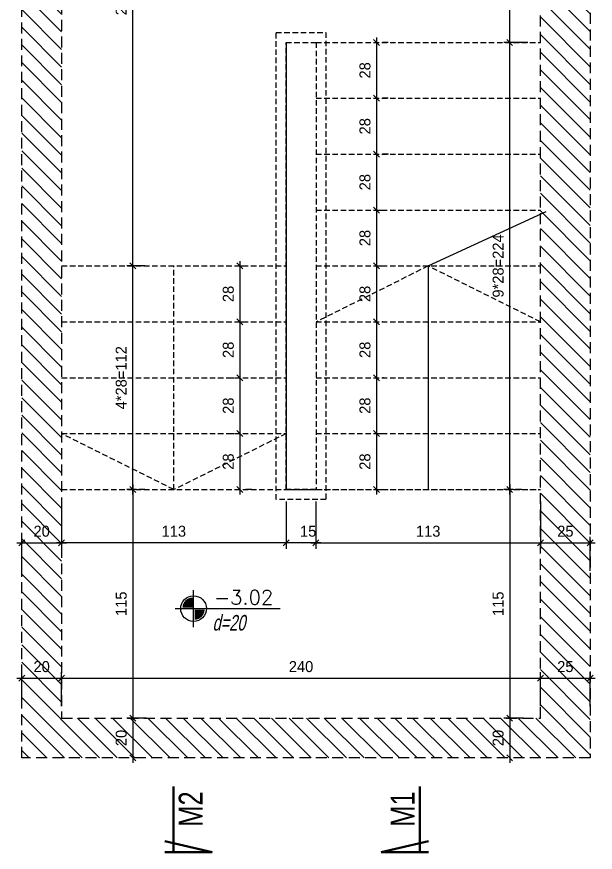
# Model space of a CAD drawing. Header units: inches. Extents: x -5298 to 11252, y 8210 to 22495.
# Drawn here: x 10183.2 to 10473.2, y 12479.8 to 12898.4 of the extents above; entities that cross this region are included whole.
import ezdxf
from ezdxf.enums import TextEntityAlignment as Align

# ---------------------------------------------------------------- set-up
doc = ezdxf.new("R2010")
doc.units = ezdxf.units.IN
doc.header["$LTSCALE"] = 11
doc.header["$MEASUREMENT"] = 0
doc.linetypes.add('DASHED2', pattern=[0.375, 0.25, -0.125])
doc.linetypes.add('HIDDEN', pattern=[0.375, 0.25, -0.125])
doc.layers.get('Defpoints').update_dxf_attribs({"color": 40})
for name, color, linetype in [('D7', 2, 'Continuous'), ('dim-50-v', 2, 'Continuous'), ('ENG_beton ole', 3, 'DASHED2'), ('HATCH', 8, 'Continuous'), ('MABAT', 4, 'Continuous'), ('V', 1, 'Continuous')]:
    doc.layers.add(name, color=color, linetype=linetype)
doc.layers.add('W', color=1, linetype='Continuous', lineweight=50)
doc.styles.add('AA', font='hebtxt', dxfattribs={"width": 0.8, "oblique": 8})
doc.styles.add('AD', font='oron')
doc.styles.add('HEBTXT', font='hebtxt-weld.shx')
doc.styles.add('ROMANS', font='romans')
doc.dimstyles.new('25', dxfattribs={"dimtxt": 5.5, "dimasz": 3, "dimexe": 3, "dimexo": 6, "dimgap": 3, "dimtad": 1, "dimdec": 0, "dimrnd": 0.5, "dimdsep": 46, "dimtxsty": 'HEBTXT', "dimblk1": 'OBLIQUE', "dimblk2": 'OBLIQUE', "dimsah": 1, "dimcen": 1, "dimdle": 2.5, "dimclre": 9, "dimclrt": 3, "dimadec": 0, "dimazin": 0, "dimtfac": 1, "dimtdec": 0, "dimtix": 1, "dimtmove": 2, "dimatfit": 3, "dimldrblk": 'OBLIQUE', "dimfxl": 1, "dimtolj": 1, "dimarcsym": 0})

# ---------------------------------------------------------------- blocks, each defined once
blk = doc.blocks.new('_OBLIQUE')
at = {"color": 0, "linetype": 'ByBlock'}
blk.add_line((-0.5, -0.5), (0.5, 0.5), dxfattribs=at)
blk = doc.blocks.new('*D261')
at = {"layer": 'Defpoints', "color": 0, "linetype": 'Continuous', "transparency": 16777216}
for p in [(10470.73, 12567.01), (10445.73, 12547.01), (10470.73, 12547.01)]:
    blk.add_point(p, dxfattribs=at)
at = {"layer": 'dim-50-v', "color": 0, "linetype": 'Continuous', "lineweight": -2, "transparency": 16777216}
blk.add_line((10443.23, 12567.01), (10473.23, 12567.01), dxfattribs=at)
at = {"layer": 'dim-50-v', "color": 9, "linetype": 'Continuous', "lineweight": -2, "transparency": 16777216}
for p, q in [((10445.73, 12553.01), (10445.73, 12570.01)), ((10470.73, 12553.01), (10470.73, 12570.01))]:
    blk.add_line(p, q, dxfattribs=at)
at = {"layer": 'dim-50-v', "color": 0, "linetype": 'Continuous', "lineweight": -2, "transparency": 16777216, "xscale": 3, "yscale": 3, "zscale": 3, "rotation": 180}
blk.add_blockref('_OBLIQUE', (10445.73, 12567.01), dxfattribs=at)
at = {"layer": 'dim-50-v', "color": 0, "linetype": 'Continuous', "lineweight": -2, "transparency": 16777216, "xscale": 3, "yscale": 3, "zscale": 3}
blk.add_blockref('_OBLIQUE', (10470.73, 12567.01), dxfattribs=at)
at = {"layer": 'dim-50-v', "color": 3, "linetype": 'Continuous', "transparency": 16777216, "insert": (10458.23, 12572.76), "char_height": 5.5, "attachment_point": 5, "style": 'HEBTXT'}
blk.add_mtext('\\A1;25', dxfattribs=at)
blk = doc.blocks.new('*D262')
at = {"layer": 'Defpoints', "color": 0, "linetype": 'Continuous', "transparency": 16777216}
for p in [(10445.73, 12567.01, 0), (10205.73, 12547.02, 0), (10445.73, 12547.01)]:
    blk.add_point(p, dxfattribs=at)
at = {"layer": 'dim-50-v', "color": 0, "linetype": 'Continuous', "lineweight": -2, "transparency": 16777216}
blk.add_line((10203.23, 12567.01, 0), (10448.23, 12567.01, 0), dxfattribs=at)
at = {"layer": 'dim-50-v', "color": 9, "linetype": 'Continuous', "lineweight": -2, "transparency": 16777216}
for p, q in [((10205.73, 12553.02, 0), (10205.73, 12570.01, 0)), ((10445.73, 12553.01, 0), (10445.73, 12570.01, 0))]:
    blk.add_line(p, q, dxfattribs=at)
at = {"layer": 'dim-50-v', "color": 0, "linetype": 'Continuous', "lineweight": -2, "transparency": 16777216, "xscale": 3, "yscale": 3, "zscale": 3, "rotation": 180}
blk.add_blockref('_OBLIQUE', (10205.73, 12567.01, 0), dxfattribs=at)
at = {"layer": 'dim-50-v', "color": 0, "linetype": 'Continuous', "lineweight": -2, "transparency": 16777216, "xscale": 3, "yscale": 3, "zscale": 3}
blk.add_blockref('_OBLIQUE', (10445.73, 12567.01, 0), dxfattribs=at)
at = {"layer": 'dim-50-v', "color": 3, "linetype": 'Continuous', "transparency": 16777216, "insert": (10325.73, 12572.76, 0), "char_height": 5.5, "attachment_point": 5, "style": 'HEBTXT'}
blk.add_mtext('\\A1;240', dxfattribs=at)
blk = doc.blocks.new('*D263')
at = {"layer": 'Defpoints', "color": 0, "linetype": 'Continuous', "transparency": 16777216}
for p in [(10205.73, 12567.01), (10185.73, 12547.01), (10205.73, 12547.02, 0)]:
    blk.add_point(p, dxfattribs=at)
at = {"layer": 'dim-50-v', "color": 0, "linetype": 'Continuous', "lineweight": -2, "transparency": 16777216}
blk.add_line((10183.23, 12567.01), (10208.23, 12567.01), dxfattribs=at)
at = {"layer": 'dim-50-v', "color": 9, "linetype": 'Continuous', "lineweight": -2, "transparency": 16777216}
for p, q in [((10185.73, 12553.01), (10185.73, 12570.01)), ((10205.73, 12553.02), (10205.73, 12570.01))]:
    blk.add_line(p, q, dxfattribs=at)
at = {"layer": 'dim-50-v', "color": 0, "linetype": 'Continuous', "lineweight": -2, "transparency": 16777216, "xscale": 3, "yscale": 3, "zscale": 3, "rotation": 180}
blk.add_blockref('_OBLIQUE', (10185.73, 12567.01), dxfattribs=at)
at = {"layer": 'dim-50-v', "color": 0, "linetype": 'Continuous', "lineweight": -2, "transparency": 16777216, "xscale": 3, "yscale": 3, "zscale": 3}
blk.add_blockref('_OBLIQUE', (10205.73, 12567.01), dxfattribs=at)
at = {"layer": 'dim-50-v', "color": 3, "linetype": 'Continuous', "transparency": 16777216, "insert": (10195.73, 12572.76), "char_height": 5.5, "attachment_point": 5, "style": 'HEBTXT'}
blk.add_mtext('\\A1;20', dxfattribs=at)
blk = doc.blocks.new('*D264')
at = {"layer": 'Defpoints', "color": 0, "linetype": 'Continuous', "transparency": 16777216}
for p in [(10430.31, 12885.49, 0), (10430.31, 12885.49), (10430.31, 12661.52)]:
    blk.add_point(p, dxfattribs=at)
at = {"layer": 'dim-50-v', "color": 0, "linetype": 'Continuous', "lineweight": -2, "transparency": 16777216}
blk.add_line((10430.31, 12659.02), (10430.31, 12887.99), dxfattribs=at)
at = {"layer": 'dim-50-v', "color": 9, "linetype": 'Continuous', "lineweight": -2, "transparency": 16777216}
for p, q in [((10436.31, 12885.49), (10433.31, 12885.49)), ((10436.31, 12661.52), (10433.31, 12661.52))]:
    blk.add_line(p, q, dxfattribs=at)
at = {"layer": 'dim-50-v', "color": 0, "linetype": 'Continuous', "lineweight": -2, "transparency": 16777216, "xscale": 3, "yscale": 3, "zscale": 3}
for p, rotation in [((10430.31, 12885.49), 90), ((10430.31, 12661.52), 270)]:
    blk.add_blockref('_OBLIQUE', p, dxfattribs=dict(at, rotation=rotation))
at = {"layer": 'dim-50-v', "color": 3, "linetype": 'Continuous', "transparency": 16777216, "insert": (10424.56, 12773.5), "char_height": 5.5, "attachment_point": 5, "rotation": 90, "style": 'HEBTXT'}
blk.add_mtext('\\A1;9*28=224', dxfattribs=at)
blk = doc.blocks.new('*D265')
at = {"layer": 'Defpoints', "color": 0, "linetype": 'Continuous', "transparency": 16777216}
for p in [(10438.23, 12661.52, 0), (10430.31, 12547.02), (10443.23, 12547.02, 0)]:
    blk.add_point(p, dxfattribs=at)
at = {"layer": 'dim-50-v', "color": 0, "linetype": 'Continuous', "lineweight": -2, "transparency": 16777216}
blk.add_line((10430.31, 12664.02), (10430.31, 12544.52), dxfattribs=at)
at = {"layer": 'dim-50-v', "color": 9, "linetype": 'Continuous', "lineweight": -2, "transparency": 16777216}
for p, q in [((10432.23, 12661.52), (10427.31, 12661.52)), ((10437.23, 12547.02), (10427.31, 12547.02))]:
    blk.add_line(p, q, dxfattribs=at)
at = {"layer": 'dim-50-v', "color": 0, "linetype": 'Continuous', "lineweight": -2, "transparency": 16777216, "xscale": 3, "yscale": 3, "zscale": 3}
for p, rotation in [((10430.31, 12661.52), 90), ((10430.31, 12547.02), 270)]:
    blk.add_blockref('_OBLIQUE', p, dxfattribs=dict(at, rotation=rotation))
at = {"layer": 'dim-50-v', "color": 3, "linetype": 'Continuous', "transparency": 16777216, "insert": (10424.56, 12604.27), "char_height": 5.5, "attachment_point": 5, "rotation": 90, "style": 'HEBTXT'}
blk.add_mtext('\\A1;115', dxfattribs=at)
blk = doc.blocks.new('*D266')
at = {"layer": 'Defpoints', "color": 0, "linetype": 'Continuous', "transparency": 16777216}
for p in [(10241.37, 12773.49, 0), (10241.37, 12773.49), (10241.37, 12661.52)]:
    blk.add_point(p, dxfattribs=at)
at = {"layer": 'dim-50-v', "color": 0, "linetype": 'Continuous', "lineweight": -2, "transparency": 16777216}
blk.add_line((10241.37, 12659.02), (10241.37, 12775.99), dxfattribs=at)
at = {"layer": 'dim-50-v', "color": 9, "linetype": 'Continuous', "lineweight": -2, "transparency": 16777216}
for p, q in [((10247.37, 12773.49), (10244.37, 12773.49)), ((10247.37, 12661.52), (10244.37, 12661.52))]:
    blk.add_line(p, q, dxfattribs=at)
at = {"layer": 'dim-50-v', "color": 0, "linetype": 'Continuous', "lineweight": -2, "transparency": 16777216, "xscale": 3, "yscale": 3, "zscale": 3}
for p, rotation in [((10241.37, 12773.49), 90), ((10241.37, 12661.52), 270)]:
    blk.add_blockref('_OBLIQUE', p, dxfattribs=dict(at, rotation=rotation))
at = {"layer": 'dim-50-v', "color": 3, "linetype": 'Continuous', "transparency": 16777216, "insert": (10235.62, 12717.5), "char_height": 5.5, "attachment_point": 5, "rotation": 90, "style": 'HEBTXT'}
blk.add_mtext('\\A1;4*28=112', dxfattribs=at)
blk = doc.blocks.new('*D267')
at = {"layer": 'Defpoints', "color": 0, "linetype": 'Continuous', "transparency": 16777216}
for p in [(10249.29, 12661.52, 0), (10241.37, 12547.02), (10254.29, 12547.02, 0)]:
    blk.add_point(p, dxfattribs=at)
at = {"layer": 'dim-50-v', "color": 0, "linetype": 'Continuous', "lineweight": -2, "transparency": 16777216}
blk.add_line((10241.37, 12664.02), (10241.37, 12544.52), dxfattribs=at)
at = {"layer": 'dim-50-v', "color": 9, "linetype": 'Continuous', "lineweight": -2, "transparency": 16777216}
for p, q in [((10243.29, 12661.52), (10238.37, 12661.52)), ((10248.29, 12547.02), (10238.37, 12547.02))]:
    blk.add_line(p, q, dxfattribs=at)
at = {"layer": 'dim-50-v', "color": 0, "linetype": 'Continuous', "lineweight": -2, "transparency": 16777216, "xscale": 3, "yscale": 3, "zscale": 3}
for p, rotation in [((10241.37, 12661.52), 90), ((10241.37, 12547.02), 270)]:
    blk.add_blockref('_OBLIQUE', p, dxfattribs=dict(at, rotation=rotation))
at = {"layer": 'dim-50-v', "color": 3, "linetype": 'Continuous', "transparency": 16777216, "insert": (10235.62, 12604.27), "char_height": 5.5, "attachment_point": 5, "rotation": 90, "style": 'HEBTXT'}
blk.add_mtext('\\A1;115', dxfattribs=at)
blk = doc.blocks.new('*D268')
at = {"layer": 'Defpoints', "color": 0, "linetype": 'Continuous', "transparency": 16777216}
for p in [(10445.73, 12661.52, 0), (10470.73, 12634.83), (10470.73, 12614.83)]:
    blk.add_point(p, dxfattribs=at)
at = {"layer": 'dim-50-v', "color": 9, "linetype": 'Continuous', "lineweight": -2, "transparency": 16777216}
for p, q in [((10445.73, 12655.52), (10445.73, 12631.83)), ((10470.73, 12620.83), (10470.73, 12637.83))]:
    blk.add_line(p, q, dxfattribs=at)
at = {"layer": 'dim-50-v', "color": 0, "linetype": 'Continuous', "lineweight": -2, "transparency": 16777216}
blk.add_line((10443.23, 12634.83), (10473.23, 12634.83), dxfattribs=at)
at = {"layer": 'dim-50-v', "color": 0, "linetype": 'Continuous', "lineweight": -2, "transparency": 16777216, "xscale": 3, "yscale": 3, "zscale": 3, "rotation": 180}
blk.add_blockref('_OBLIQUE', (10445.73, 12634.83), dxfattribs=at)
at = {"layer": 'dim-50-v', "color": 0, "linetype": 'Continuous', "lineweight": -2, "transparency": 16777216, "xscale": 3, "yscale": 3, "zscale": 3}
blk.add_blockref('_OBLIQUE', (10470.73, 12634.83), dxfattribs=at)
at = {"layer": 'dim-50-v', "color": 3, "linetype": 'Continuous', "transparency": 16777216, "insert": (10458.23, 12640.58), "char_height": 5.5, "attachment_point": 5, "style": 'HEBTXT'}
blk.add_mtext('\\A1;25', dxfattribs=at)
blk = doc.blocks.new('*D269')
at = {"layer": 'Defpoints', "color": 0, "linetype": 'Continuous', "transparency": 16777216}
for p in [(10333.23, 12661.52, 0), (10445.73, 12661.52, 0), (10445.73, 12634.83, 0)]:
    blk.add_point(p, dxfattribs=at)
at = {"layer": 'dim-50-v', "color": 9, "linetype": 'Continuous', "lineweight": -2, "transparency": 16777216}
for p, q in [((10333.23, 12655.52, 0), (10333.23, 12631.83, 0)), ((10445.73, 12655.52, 0), (10445.73, 12631.83, 0))]:
    blk.add_line(p, q, dxfattribs=at)
at = {"layer": 'dim-50-v', "color": 0, "linetype": 'Continuous', "lineweight": -2, "transparency": 16777216}
blk.add_line((10330.73, 12634.83, 0), (10448.23, 12634.83, 0), dxfattribs=at)
at = {"layer": 'dim-50-v', "color": 0, "linetype": 'Continuous', "lineweight": -2, "transparency": 16777216, "xscale": 3, "yscale": 3, "zscale": 3, "rotation": 180}
blk.add_blockref('_OBLIQUE', (10333.23, 12634.83, 0), dxfattribs=at)
at = {"layer": 'dim-50-v', "color": 0, "linetype": 'Continuous', "lineweight": -2, "transparency": 16777216, "xscale": 3, "yscale": 3, "zscale": 3}
blk.add_blockref('_OBLIQUE', (10445.73, 12634.83, 0), dxfattribs=at)
at = {"layer": 'dim-50-v', "color": 3, "linetype": 'Continuous', "transparency": 16777216, "insert": (10389.48, 12640.58, 0), "char_height": 5.5, "attachment_point": 5, "style": 'HEBTXT'}
blk.add_mtext('\\A1;113', dxfattribs=at)
blk = doc.blocks.new('*D270')
at = {"layer": 'Defpoints', "color": 0, "linetype": 'Continuous', "transparency": 16777216}
for p in [(10205.73, 12661.52, 0), (10205.73, 12634.83), (10185.73, 12614.83)]:
    blk.add_point(p, dxfattribs=at)
at = {"layer": 'dim-50-v', "color": 9, "linetype": 'Continuous', "lineweight": -2, "transparency": 16777216}
for p, q in [((10205.73, 12655.52), (10205.73, 12631.83)), ((10185.73, 12620.83), (10185.73, 12637.83))]:
    blk.add_line(p, q, dxfattribs=at)
at = {"layer": 'dim-50-v', "color": 0, "linetype": 'Continuous', "lineweight": -2, "transparency": 16777216}
blk.add_line((10183.23, 12634.83), (10208.23, 12634.83), dxfattribs=at)
at = {"layer": 'dim-50-v', "color": 0, "linetype": 'Continuous', "lineweight": -2, "transparency": 16777216, "xscale": 3, "yscale": 3, "zscale": 3, "rotation": 180}
blk.add_blockref('_OBLIQUE', (10185.73, 12634.83), dxfattribs=at)
at = {"layer": 'dim-50-v', "color": 0, "linetype": 'Continuous', "lineweight": -2, "transparency": 16777216, "xscale": 3, "yscale": 3, "zscale": 3}
blk.add_blockref('_OBLIQUE', (10205.73, 12634.83), dxfattribs=at)
at = {"layer": 'dim-50-v', "color": 3, "linetype": 'Continuous', "transparency": 16777216, "insert": (10195.73, 12640.58), "char_height": 5.5, "attachment_point": 5, "style": 'HEBTXT'}
blk.add_mtext('\\A1;20', dxfattribs=at)
blk = doc.blocks.new('*D271')
at = {"layer": 'Defpoints', "color": 0, "linetype": 'Continuous', "transparency": 16777216}
for p in [(10318.23, 12661.52, 0), (10333.23, 12661.52, 0), (10318.23, 12634.83, 0)]:
    blk.add_point(p, dxfattribs=at)
at = {"layer": 'dim-50-v', "color": 9, "linetype": 'Continuous', "lineweight": -2, "transparency": 16777216}
for p, q in [((10318.23, 12655.52, 0), (10318.23, 12631.83, 0)), ((10333.23, 12655.52, 0), (10333.23, 12631.83, 0))]:
    blk.add_line(p, q, dxfattribs=at)
at = {"layer": 'dim-50-v', "color": 0, "linetype": 'Continuous', "lineweight": -2, "transparency": 16777216}
blk.add_line((10335.73, 12634.83, 0), (10315.73, 12634.83, 0), dxfattribs=at)
at = {"layer": 'dim-50-v', "color": 0, "linetype": 'Continuous', "lineweight": -2, "transparency": 16777216, "xscale": 3, "yscale": 3, "zscale": 3, "rotation": 180}
blk.add_blockref('_OBLIQUE', (10318.23, 12634.83, 0), dxfattribs=at)
at = {"layer": 'dim-50-v', "color": 0, "linetype": 'Continuous', "lineweight": -2, "transparency": 16777216, "xscale": 3, "yscale": 3, "zscale": 3}
blk.add_blockref('_OBLIQUE', (10333.23, 12634.83, 0), dxfattribs=at)
at = {"layer": 'dim-50-v', "color": 3, "linetype": 'Continuous', "transparency": 16777216, "insert": (10329.33, 12640.58, 0), "char_height": 5.5, "attachment_point": 5, "style": 'HEBTXT'}
blk.add_mtext('\\A1;15', dxfattribs=at)
blk = doc.blocks.new('*D272')
at = {"layer": 'Defpoints', "color": 0, "linetype": 'Continuous', "transparency": 16777216}
for p in [(10205.73, 12661.52, 0), (10318.23, 12661.52, 0), (10205.73, 12634.83, 0)]:
    blk.add_point(p, dxfattribs=at)
at = {"layer": 'dim-50-v', "color": 9, "linetype": 'Continuous', "lineweight": -2, "transparency": 16777216}
for p, q in [((10205.73, 12655.52, 0), (10205.73, 12631.83, 0)), ((10318.23, 12655.52, 0), (10318.23, 12631.83, 0))]:
    blk.add_line(p, q, dxfattribs=at)
at = {"layer": 'dim-50-v', "color": 0, "linetype": 'Continuous', "lineweight": -2, "transparency": 16777216}
blk.add_line((10320.73, 12634.83, 0), (10203.23, 12634.83, 0), dxfattribs=at)
at = {"layer": 'dim-50-v', "color": 0, "linetype": 'Continuous', "lineweight": -2, "transparency": 16777216, "xscale": 3, "yscale": 3, "zscale": 3, "rotation": 180}
blk.add_blockref('_OBLIQUE', (10205.73, 12634.83, 0), dxfattribs=at)
at = {"layer": 'dim-50-v', "color": 0, "linetype": 'Continuous', "lineweight": -2, "transparency": 16777216, "xscale": 3, "yscale": 3, "zscale": 3}
blk.add_blockref('_OBLIQUE', (10318.23, 12634.83, 0), dxfattribs=at)
at = {"layer": 'dim-50-v', "color": 3, "linetype": 'Continuous', "transparency": 16777216, "insert": (10261.98, 12640.58, 0), "char_height": 5.5, "attachment_point": 5, "style": 'HEBTXT'}
blk.add_mtext('\\A1;113', dxfattribs=at)
blk = doc.blocks.new('*D273')
at = {"layer": 'Defpoints', "color": 0, "linetype": 'Continuous', "transparency": 16777216}
for p in [(10430.31, 13037.02, 0), (10457.14, 13037.02, 0), (10445.36, 12885.49, 0)]:
    blk.add_point(p, dxfattribs=at)
at = {"layer": 'dim-50-v', "color": 9, "linetype": 'Continuous', "lineweight": -2, "transparency": 16777216}
for p, q in [((10451.14, 13037.02, 0), (10427.31, 13037.02, 0)), ((10439.36, 12885.49, 0), (10427.31, 12885.49, 0))]:
    blk.add_line(p, q, dxfattribs=at)
at = {"layer": 'dim-50-v', "color": 0, "linetype": 'Continuous', "lineweight": -2, "transparency": 16777216}
blk.add_line((10430.31, 12882.99, 0), (10430.31, 13039.52, 0), dxfattribs=at)
at = {"layer": 'dim-50-v', "color": 0, "linetype": 'Continuous', "lineweight": -2, "transparency": 16777216, "xscale": 3, "yscale": 3, "zscale": 3}
for p, rotation in [((10430.31, 13037.02, 0), 90), ((10430.31, 12885.49, 0), 270)]:
    blk.add_blockref('_OBLIQUE', p, dxfattribs=dict(at, rotation=rotation))
at = {"layer": 'dim-50-v', "color": 3, "linetype": 'Continuous', "transparency": 16777216, "insert": (10424.56, 12961.25, 0), "char_height": 5.5, "attachment_point": 5, "rotation": 90, "style": 'HEBTXT'}
blk.add_mtext('\\A1;152', dxfattribs=at)
blk = doc.blocks.new('*D274')
at = {"layer": 'Defpoints', "color": 0, "linetype": 'Continuous', "transparency": 16777216}
for p in [(10241.37, 13037.02, 0), (10268.2, 13037.02, 0), (10252.21, 12773.49, 0)]:
    blk.add_point(p, dxfattribs=at)
at = {"layer": 'dim-50-v', "color": 9, "linetype": 'Continuous', "lineweight": -2, "transparency": 16777216}
for p, q in [((10262.2, 13037.02, 0), (10238.37, 13037.02, 0)), ((10246.21, 12773.49, 0), (10238.37, 12773.49, 0))]:
    blk.add_line(p, q, dxfattribs=at)
at = {"layer": 'dim-50-v', "color": 0, "linetype": 'Continuous', "lineweight": -2, "transparency": 16777216}
blk.add_line((10241.37, 12770.99, 0), (10241.37, 13039.52, 0), dxfattribs=at)
at = {"layer": 'dim-50-v', "color": 0, "linetype": 'Continuous', "lineweight": -2, "transparency": 16777216, "xscale": 3, "yscale": 3, "zscale": 3}
for p, rotation in [((10241.37, 13037.02, 0), 90), ((10241.37, 12773.49, 0), 270)]:
    blk.add_blockref('_OBLIQUE', p, dxfattribs=dict(at, rotation=rotation))
at = {"layer": 'dim-50-v', "color": 3, "linetype": 'Continuous', "transparency": 16777216, "insert": (10235.62, 12905.25, 0), "char_height": 5.5, "attachment_point": 5, "rotation": 90, "style": 'HEBTXT'}
blk.add_mtext('\\A1;264', dxfattribs=at)
blk = doc.blocks.new('*D293')
at = {"layer": 'Defpoints', "color": 0, "linetype": 'Continuous', "transparency": 16777216}
for p in [(10254.29, 12547.02, 0), (10241.37, 12527.02), (10241.37, 12527.02, 0)]:
    blk.add_point(p, dxfattribs=at)
at = {"layer": 'dim-50-v', "color": 9, "linetype": 'Continuous', "lineweight": -2, "transparency": 16777216}
for p, q in [((10248.29, 12547.02, 0), (10238.37, 12547.02, 0)), ((10247.37, 12527.02, 0), (10244.37, 12527.02, 0))]:
    blk.add_line(p, q, dxfattribs=at)
at = {"layer": 'dim-50-v', "color": 0, "linetype": 'Continuous', "lineweight": -2, "transparency": 16777216}
blk.add_line((10241.37, 12549.52, 0), (10241.37, 12524.52, 0), dxfattribs=at)
at = {"layer": 'dim-50-v', "color": 0, "linetype": 'Continuous', "lineweight": -2, "transparency": 16777216, "xscale": 3, "yscale": 3, "zscale": 3}
for p, rotation in [((10241.37, 12547.02, 0), 90), ((10241.37, 12527.02, 0), 270)]:
    blk.add_blockref('_OBLIQUE', p, dxfattribs=dict(at, rotation=rotation))
at = {"layer": 'dim-50-v', "color": 3, "linetype": 'Continuous', "transparency": 16777216, "insert": (10235.62, 12537.02, 0), "char_height": 5.5, "attachment_point": 5, "rotation": 90, "style": 'HEBTXT'}
blk.add_mtext('\\A1;20', dxfattribs=at)
blk = doc.blocks.new('*D395')
at = {"layer": 'Defpoints', "color": 0, "linetype": 'Continuous', "transparency": 16777216}
for p in [(10363.33, 12885.49, 0), (10363.33, 12857.49, 0), (10363.56, 12857.49, 0)]:
    blk.add_point(p, dxfattribs=at)
at = {"layer": 'dim-50-v', "color": 0, "linetype": 'Continuous', "lineweight": -2, "transparency": 16777216}
blk.add_line((10363.56, 12887.99, 0), (10363.56, 12854.99, 0), dxfattribs=at)
at = {"layer": 'dim-50-v', "color": 9, "linetype": 'Continuous', "lineweight": -2, "transparency": 16777216}
for p, q in [((10369.33, 12885.49, 0), (10366.56, 12885.49, 0)), ((10369.33, 12857.49, 0), (10366.56, 12857.49, 0))]:
    blk.add_line(p, q, dxfattribs=at)
at = {"layer": 'dim-50-v', "color": 0, "linetype": 'Continuous', "lineweight": -2, "transparency": 16777216, "xscale": 3, "yscale": 3, "zscale": 3}
for p, rotation in [((10363.56, 12885.49, 0), 90), ((10363.56, 12857.49, 0), 270)]:
    blk.add_blockref('_OBLIQUE', p, dxfattribs=dict(at, rotation=rotation))
at = {"layer": 'dim-50-v', "color": 3, "linetype": 'Continuous', "transparency": 16777216, "insert": (10357.81, 12871.49, 0), "char_height": 5.5, "attachment_point": 5, "rotation": 90, "style": 'HEBTXT'}
blk.add_mtext('\\A1;28', dxfattribs=at)
blk = doc.blocks.new('*D396')
at = {"layer": 'Defpoints', "color": 0, "linetype": 'Continuous', "transparency": 16777216}
for p in [(10363.33, 12857.49, 0), (10363.56, 12829.49, 0), (10363.56, 12829.49, 0)]:
    blk.add_point(p, dxfattribs=at)
at = {"layer": 'dim-50-v', "color": 0, "linetype": 'Continuous', "lineweight": -2, "transparency": 16777216}
blk.add_line((10363.56, 12859.99, 0), (10363.56, 12826.99, 0), dxfattribs=at)
at = {"layer": 'dim-50-v', "color": 9, "linetype": 'Continuous', "lineweight": -2, "transparency": 16777216}
for p, q in [((10369.33, 12857.49, 0), (10366.56, 12857.49, 0)), ((10369.56, 12829.49, 0), (10366.56, 12829.49, 0))]:
    blk.add_line(p, q, dxfattribs=at)
at = {"layer": 'dim-50-v', "color": 0, "linetype": 'Continuous', "lineweight": -2, "transparency": 16777216, "xscale": 3, "yscale": 3, "zscale": 3}
for p, rotation in [((10363.56, 12857.49, 0), 90), ((10363.56, 12829.49, 0), 270)]:
    blk.add_blockref('_OBLIQUE', p, dxfattribs=dict(at, rotation=rotation))
at = {"layer": 'dim-50-v', "color": 3, "linetype": 'Continuous', "transparency": 16777216, "insert": (10357.81, 12843.49, 0), "char_height": 5.5, "attachment_point": 5, "rotation": 90, "style": 'HEBTXT'}
blk.add_mtext('\\A1;28', dxfattribs=at)
blk = doc.blocks.new('*D397')
at = {"layer": 'Defpoints', "color": 0, "linetype": 'Continuous', "transparency": 16777216}
for p in [(10363.56, 12829.49, 0), (10357.36, 12801.49, 0), (10363.56, 12801.49, 0)]:
    blk.add_point(p, dxfattribs=at)
at = {"layer": 'dim-50-v', "color": 0, "linetype": 'Continuous', "lineweight": -2, "transparency": 16777216}
blk.add_line((10363.56, 12831.99, 0), (10363.56, 12798.99, 0), dxfattribs=at)
at = {"layer": 'dim-50-v', "color": 9, "linetype": 'Continuous', "lineweight": -2, "transparency": 16777216}
for p, q in [((10369.56, 12829.49, 0), (10366.56, 12829.49, 0)), ((10363.36, 12801.49, 0), (10366.56, 12801.49, 0))]:
    blk.add_line(p, q, dxfattribs=at)
at = {"layer": 'dim-50-v', "color": 0, "linetype": 'Continuous', "lineweight": -2, "transparency": 16777216, "xscale": 3, "yscale": 3, "zscale": 3}
for p, rotation in [((10363.56, 12829.49, 0), 90), ((10363.56, 12801.49, 0), 270)]:
    blk.add_blockref('_OBLIQUE', p, dxfattribs=dict(at, rotation=rotation))
at = {"layer": 'dim-50-v', "color": 3, "linetype": 'Continuous', "transparency": 16777216, "insert": (10357.81, 12815.49, 0), "char_height": 5.5, "attachment_point": 5, "rotation": 90, "style": 'HEBTXT'}
blk.add_mtext('\\A1;28', dxfattribs=at)
blk = doc.blocks.new('*D398')
at = {"layer": 'Defpoints', "color": 0, "linetype": 'Continuous', "transparency": 16777216}
for p in [(10357.36, 12801.49, 0), (10356.94, 12773.49, 0), (10363.56, 12773.49, 0)]:
    blk.add_point(p, dxfattribs=at)
at = {"layer": 'dim-50-v', "color": 9, "linetype": 'Continuous', "lineweight": -2, "transparency": 16777216}
for p, q in [((10363.36, 12801.49, 0), (10366.56, 12801.49, 0)), ((10362.94, 12773.49, 0), (10366.56, 12773.49, 0))]:
    blk.add_line(p, q, dxfattribs=at)
at = {"layer": 'dim-50-v', "color": 0, "linetype": 'Continuous', "lineweight": -2, "transparency": 16777216}
blk.add_line((10363.56, 12803.99, 0), (10363.56, 12770.99, 0), dxfattribs=at)
at = {"layer": 'dim-50-v', "color": 0, "linetype": 'Continuous', "lineweight": -2, "transparency": 16777216, "xscale": 3, "yscale": 3, "zscale": 3}
for p, rotation in [((10363.56, 12801.49, 0), 90), ((10363.56, 12773.49, 0), 270)]:
    blk.add_blockref('_OBLIQUE', p, dxfattribs=dict(at, rotation=rotation))
at = {"layer": 'dim-50-v', "color": 3, "linetype": 'Continuous', "transparency": 16777216, "insert": (10357.81, 12787.49, 0), "char_height": 5.5, "attachment_point": 5, "rotation": 90, "style": 'HEBTXT'}
blk.add_mtext('\\A1;28', dxfattribs=at)
blk = doc.blocks.new('*D399')
at = {"layer": 'Defpoints', "color": 0, "linetype": 'Continuous', "transparency": 16777216}
for p in [(10356.94, 12773.49, 0), (10360.66, 12745.49, 0), (10363.56, 12745.49, 0)]:
    blk.add_point(p, dxfattribs=at)
at = {"layer": 'dim-50-v', "color": 9, "linetype": 'Continuous', "lineweight": -2, "transparency": 16777216}
for p, q in [((10362.94, 12773.49, 0), (10366.56, 12773.49, 0)), ((10366.66, 12745.49, 0), (10366.56, 12745.49, 0))]:
    blk.add_line(p, q, dxfattribs=at)
at = {"layer": 'dim-50-v', "color": 0, "linetype": 'Continuous', "lineweight": -2, "transparency": 16777216}
blk.add_line((10363.56, 12775.99, 0), (10363.56, 12742.99, 0), dxfattribs=at)
at = {"layer": 'dim-50-v', "color": 0, "linetype": 'Continuous', "lineweight": -2, "transparency": 16777216, "xscale": 3, "yscale": 3, "zscale": 3}
for p, rotation in [((10363.56, 12773.49, 0), 90), ((10363.56, 12745.49, 0), 270)]:
    blk.add_blockref('_OBLIQUE', p, dxfattribs=dict(at, rotation=rotation))
at = {"layer": 'dim-50-v', "color": 3, "linetype": 'Continuous', "transparency": 16777216, "insert": (10357.81, 12759.49, 0), "char_height": 5.5, "attachment_point": 5, "rotation": 90, "style": 'HEBTXT'}
blk.add_mtext('\\A1;28', dxfattribs=at)
blk = doc.blocks.new('*D400')
at = {"layer": 'Defpoints', "color": 0, "linetype": 'Continuous', "transparency": 16777216}
for p in [(10360.66, 12745.49, 0), (10361.05, 12717.49, 0), (10363.56, 12717.49, 0)]:
    blk.add_point(p, dxfattribs=at)
at = {"layer": 'dim-50-v', "color": 0, "linetype": 'Continuous', "lineweight": -2, "transparency": 16777216}
blk.add_line((10363.56, 12747.99, 0), (10363.56, 12714.99, 0), dxfattribs=at)
at = {"layer": 'dim-50-v', "color": 9, "linetype": 'Continuous', "lineweight": -2, "transparency": 16777216}
for p, q in [((10366.66, 12745.49, 0), (10366.56, 12745.49, 0)), ((10367.05, 12717.49, 0), (10366.56, 12717.49, 0))]:
    blk.add_line(p, q, dxfattribs=at)
at = {"layer": 'dim-50-v', "color": 0, "linetype": 'Continuous', "lineweight": -2, "transparency": 16777216, "xscale": 3, "yscale": 3, "zscale": 3}
for p, rotation in [((10363.56, 12745.49, 0), 90), ((10363.56, 12717.49, 0), 270)]:
    blk.add_blockref('_OBLIQUE', p, dxfattribs=dict(at, rotation=rotation))
at = {"layer": 'dim-50-v', "color": 3, "linetype": 'Continuous', "transparency": 16777216, "insert": (10357.81, 12731.49, 0), "char_height": 5.5, "attachment_point": 5, "rotation": 90, "style": 'HEBTXT'}
blk.add_mtext('\\A1;28', dxfattribs=at)
blk = doc.blocks.new('*D401')
at = {"layer": 'Defpoints', "color": 0, "linetype": 'Continuous', "transparency": 16777216}
for p in [(10361.05, 12717.49, 0), (10356, 12689.49, 0), (10363.56, 12689.49, 0)]:
    blk.add_point(p, dxfattribs=at)
at = {"layer": 'dim-50-v', "color": 0, "linetype": 'Continuous', "lineweight": -2, "transparency": 16777216}
blk.add_line((10363.56, 12719.99, 0), (10363.56, 12686.99, 0), dxfattribs=at)
at = {"layer": 'dim-50-v', "color": 9, "linetype": 'Continuous', "lineweight": -2, "transparency": 16777216}
for p, q in [((10367.05, 12717.49, 0), (10366.56, 12717.49, 0)), ((10362, 12689.49, 0), (10366.56, 12689.49, 0))]:
    blk.add_line(p, q, dxfattribs=at)
at = {"layer": 'dim-50-v', "color": 0, "linetype": 'Continuous', "lineweight": -2, "transparency": 16777216, "xscale": 3, "yscale": 3, "zscale": 3}
for p, rotation in [((10363.56, 12717.49, 0), 90), ((10363.56, 12689.49, 0), 270)]:
    blk.add_blockref('_OBLIQUE', p, dxfattribs=dict(at, rotation=rotation))
at = {"layer": 'dim-50-v', "color": 3, "linetype": 'Continuous', "transparency": 16777216, "insert": (10357.81, 12703.49, 0), "char_height": 5.5, "attachment_point": 5, "rotation": 90, "style": 'HEBTXT'}
blk.add_mtext('\\A1;28', dxfattribs=at)
blk = doc.blocks.new('*D424')
at = {"layer": 'Defpoints', "color": 0, "linetype": 'Continuous', "transparency": 16777216}
for p in [(10356, 12689.49, 0), (10358.01, 12661.49, 0), (10363.56, 12661.49, 0)]:
    blk.add_point(p, dxfattribs=at)
at = {"layer": 'dim-50-v', "color": 9, "linetype": 'Continuous', "lineweight": -2, "transparency": 16777216}
for p, q in [((10362, 12689.49, 0), (10366.56, 12689.49, 0)), ((10364.01, 12661.49, 0), (10366.56, 12661.49, 0))]:
    blk.add_line(p, q, dxfattribs=at)
at = {"layer": 'dim-50-v', "color": 0, "linetype": 'Continuous', "lineweight": -2, "transparency": 16777216}
blk.add_line((10363.56, 12691.99, 0), (10363.56, 12658.99, 0), dxfattribs=at)
at = {"layer": 'dim-50-v', "color": 0, "linetype": 'Continuous', "lineweight": -2, "transparency": 16777216, "xscale": 3, "yscale": 3, "zscale": 3}
for p, rotation in [((10363.56, 12689.49, 0), 90), ((10363.56, 12661.49, 0), 270)]:
    blk.add_blockref('_OBLIQUE', p, dxfattribs=dict(at, rotation=rotation))
at = {"layer": 'dim-50-v', "color": 3, "linetype": 'Continuous', "transparency": 16777216, "insert": (10357.81, 12675.49, 0), "char_height": 5.5, "attachment_point": 5, "rotation": 90, "style": 'HEBTXT'}
blk.add_mtext('\\A1;28', dxfattribs=at)
blk = doc.blocks.new('*D425')
at = {"layer": 'Defpoints', "color": 0, "linetype": 'Continuous', "transparency": 16777216}
for p in [(10288.93, 12773.49, 0), (10288.93, 12745.49, 0), (10295.06, 12745.49, 0)]:
    blk.add_point(p, dxfattribs=at)
at = {"layer": 'dim-50-v', "color": 9, "linetype": 'Continuous', "lineweight": -2, "transparency": 16777216}
for p, q in [((10294.93, 12773.49, 0), (10298.06, 12773.49, 0)), ((10294.93, 12745.49, 0), (10298.06, 12745.49, 0))]:
    blk.add_line(p, q, dxfattribs=at)
at = {"layer": 'dim-50-v', "color": 0, "linetype": 'Continuous', "lineweight": -2, "transparency": 16777216}
blk.add_line((10295.06, 12775.99, 0), (10295.06, 12742.99, 0), dxfattribs=at)
at = {"layer": 'dim-50-v', "color": 0, "linetype": 'Continuous', "lineweight": -2, "transparency": 16777216, "xscale": 3, "yscale": 3, "zscale": 3}
for p, rotation in [((10295.06, 12773.49, 0), 90), ((10295.06, 12745.49, 0), 270)]:
    blk.add_blockref('_OBLIQUE', p, dxfattribs=dict(at, rotation=rotation))
at = {"layer": 'dim-50-v', "color": 3, "linetype": 'Continuous', "transparency": 16777216, "insert": (10289.31, 12759.49, 0), "char_height": 5.5, "attachment_point": 5, "rotation": 90, "style": 'HEBTXT'}
blk.add_mtext('\\A1;28', dxfattribs=at)
blk = doc.blocks.new('*D426')
at = {"layer": 'Defpoints', "color": 0, "linetype": 'Continuous', "transparency": 16777216}
for p in [(10288.93, 12745.49, 0), (10295.06, 12717.49, 0), (10295.06, 12717.49, 0)]:
    blk.add_point(p, dxfattribs=at)
at = {"layer": 'dim-50-v', "color": 0, "linetype": 'Continuous', "lineweight": -2, "transparency": 16777216}
blk.add_line((10295.06, 12747.99, 0), (10295.06, 12714.99, 0), dxfattribs=at)
at = {"layer": 'dim-50-v', "color": 9, "linetype": 'Continuous', "lineweight": -2, "transparency": 16777216}
for p, q in [((10294.93, 12745.49, 0), (10298.06, 12745.49, 0)), ((10289.06, 12717.49, 0), (10292.06, 12717.49, 0))]:
    blk.add_line(p, q, dxfattribs=at)
at = {"layer": 'dim-50-v', "color": 0, "linetype": 'Continuous', "lineweight": -2, "transparency": 16777216, "xscale": 3, "yscale": 3, "zscale": 3}
for p, rotation in [((10295.06, 12745.49, 0), 90), ((10295.06, 12717.49, 0), 270)]:
    blk.add_blockref('_OBLIQUE', p, dxfattribs=dict(at, rotation=rotation))
at = {"layer": 'dim-50-v', "color": 3, "linetype": 'Continuous', "transparency": 16777216, "insert": (10289.31, 12731.49, 0), "char_height": 5.5, "attachment_point": 5, "rotation": 90, "style": 'HEBTXT'}
blk.add_mtext('\\A1;28', dxfattribs=at)
blk = doc.blocks.new('*D427')
at = {"layer": 'Defpoints', "color": 0, "linetype": 'Continuous', "transparency": 16777216}
for p in [(10295.06, 12717.49, 0), (10295.06, 12689.49, 0), (10295.06, 12689.49, 0)]:
    blk.add_point(p, dxfattribs=at)
at = {"layer": 'dim-50-v', "color": 0, "linetype": 'Continuous', "lineweight": -2, "transparency": 16777216}
blk.add_line((10295.06, 12719.99, 0), (10295.06, 12686.99, 0), dxfattribs=at)
at = {"layer": 'dim-50-v', "color": 9, "linetype": 'Continuous', "lineweight": -2, "transparency": 16777216}
for p, q in [((10289.06, 12717.49, 0), (10292.06, 12717.49, 0)), ((10289.06, 12689.49, 0), (10292.06, 12689.49, 0))]:
    blk.add_line(p, q, dxfattribs=at)
at = {"layer": 'dim-50-v', "color": 0, "linetype": 'Continuous', "lineweight": -2, "transparency": 16777216, "xscale": 3, "yscale": 3, "zscale": 3}
for p, rotation in [((10295.06, 12717.49, 0), 90), ((10295.06, 12689.49, 0), 270)]:
    blk.add_blockref('_OBLIQUE', p, dxfattribs=dict(at, rotation=rotation))
at = {"layer": 'dim-50-v', "color": 3, "linetype": 'Continuous', "transparency": 16777216, "insert": (10289.31, 12703.49, 0), "char_height": 5.5, "attachment_point": 5, "rotation": 90, "style": 'HEBTXT'}
blk.add_mtext('\\A1;28', dxfattribs=at)
blk = doc.blocks.new('*D402')
at = {"layer": 'Defpoints', "color": 0, "linetype": 'Continuous', "transparency": 16777216}
for p in [(10295.06, 12689.49, 0), (10295.06, 12661.49, 0), (10295.06, 12661.49, 0)]:
    blk.add_point(p, dxfattribs=at)
at = {"layer": 'dim-50-v', "color": 9, "linetype": 'Continuous', "lineweight": -2, "transparency": 16777216}
for p, q in [((10289.06, 12689.49, 0), (10292.06, 12689.49, 0)), ((10301.06, 12661.49, 0), (10298.06, 12661.49, 0))]:
    blk.add_line(p, q, dxfattribs=at)
at = {"layer": 'dim-50-v', "color": 0, "linetype": 'Continuous', "lineweight": -2, "transparency": 16777216}
blk.add_line((10295.06, 12691.99, 0), (10295.06, 12658.99, 0), dxfattribs=at)
at = {"layer": 'dim-50-v', "color": 0, "linetype": 'Continuous', "lineweight": -2, "transparency": 16777216, "xscale": 3, "yscale": 3, "zscale": 3}
for p, rotation in [((10295.06, 12689.49, 0), 90), ((10295.06, 12661.49, 0), 270)]:
    blk.add_blockref('_OBLIQUE', p, dxfattribs=dict(at, rotation=rotation))
at = {"layer": 'dim-50-v', "color": 3, "linetype": 'Continuous', "transparency": 16777216, "insert": (10289.31, 12675.49, 0), "char_height": 5.5, "attachment_point": 5, "rotation": 90, "style": 'HEBTXT'}
blk.add_mtext('\\A1;28', dxfattribs=at)
blk = doc.blocks.new('*D294')
at = {"layer": 'Defpoints', "color": 0, "linetype": 'Continuous', "transparency": 16777216}
for p in [(10443.23, 12547.02, 0), (10430.31, 12527.01, 0), (10433.44, 12527.01)]:
    blk.add_point(p, dxfattribs=at)
at = {"layer": 'dim-50-v', "color": 9, "linetype": 'Continuous', "lineweight": -2, "transparency": 16777216}
for p, q in [((10437.23, 12547.02, 0), (10427.31, 12547.02, 0)), ((10427.44, 12527.01, 0), (10427.31, 12527.01, 0))]:
    blk.add_line(p, q, dxfattribs=at)
at = {"layer": 'dim-50-v', "color": 0, "linetype": 'Continuous', "lineweight": -2, "transparency": 16777216}
blk.add_line((10430.31, 12549.52, 0), (10430.31, 12524.51, 0), dxfattribs=at)
at = {"layer": 'dim-50-v', "color": 0, "linetype": 'Continuous', "lineweight": -2, "transparency": 16777216, "xscale": 3, "yscale": 3, "zscale": 3}
for p, rotation in [((10430.31, 12547.02, 0), 90), ((10430.31, 12527.01, 0), 270)]:
    blk.add_blockref('_OBLIQUE', p, dxfattribs=dict(at, rotation=rotation))
at = {"layer": 'dim-50-v', "color": 3, "linetype": 'Continuous', "transparency": 16777216, "insert": (10424.56, 12537.01, 0), "char_height": 5.5, "attachment_point": 5, "rotation": 90, "style": 'HEBTXT'}
blk.add_mtext('\\A1;20', dxfattribs=at)
blk = doc.blocks.new('PL')
at = {"linetype": 'ByBlock'}
for p, q in [((0, -0.258), (0, 0.258)), ((-0.258, 0), (1.204, 0))]:
    blk.add_line(p, q, dxfattribs=at)
at = {"color": 4, "const_width": 0.14}
for points in [[(-0.014, 0.084, 0.414214), (-0.084, 0.014, 1)], [(0.014, -0.084, 0.414214), (0.084, -0.014, 1)]]:
    blk.add_lwpolyline(points, format="xyb", dxfattribs=at)
at = {"linetype": 'ByBlock'}
blk.add_circle((0, 0), 0.179, dxfattribs=at)
at = {"style": 'ROMANS'}
blk.add_attdef('LEVEL', text='', height=0.2, dxfattribs=at).set_placement((0.698, 0.157), align=Align.MIDDLE)

msp = doc.modelspace()

# ---------------------------------------------------------------- hatches: boundary and pattern name
at = {"layer": 'HATCH', "linetype": 'Continuous', "transparency": 33554687}
h = msp.add_hatch(dxfattribs=at)
h.set_pattern_fill('ANSI31', color=256, scale=50, angle=270)
h.set_pattern_definition([(315, (1129.8297, -2729.003), (4.4194174, 4.4194174), [])])
h.paths.add_polyline_path([(10205.73, 13037.02), (10212.17, 13037.02), (10212.17, 13057.04), (10185.73, 13057.02), (10185.73, 12527.02), (10470.67, 12527.01), (10470.73, 13057.01), (10317.18, 13057.04), (10317.18, 13037.01), (10445.74, 13036.99), (10445.73, 12547.01), (10205.73, 12547.02)])
h.paths.add_polyline_path([(10420.44, 13041.19), (10420.44, 13052.84), (10428.69, 13052.84), (10428.69, 13041.19)], flags=24)

# ---------------------------------------------------------------- linework, layer by layer
at = {"layer": 'ENG_beton ole', "ltscale": 2}
msp.add_lwpolyline([(10212.17, 13057.04), (10212.18, 13037.02), (10205.73, 13037.02), (10205.73, 12547.02), (10445.73, 12547.01), (10445.74, 13036.99), (10317.18, 13037.01), (10317.18, 13057.04), (10470.73, 13057.01), (10470.67, 12527.01), (10185.73, 12527.02), (10185.73, 13057.02)], close=True, dxfattribs=at)
at = {"layer": 'MABAT', "color": 4}
msp.add_line((10318.24, 12661.49, 0), (10333.24, 12661.49, 0), dxfattribs=at)
at = {"layer": 'V', "linetype": 'Continuous'}
msp.add_line((10318.24, 12885.49, 0), (10318.24, 12661.49, 0), dxfattribs=at)
at = {"layer": 'V', "linetype": 'HIDDEN'}
for p, q in [((10318.24, 12885.49, 0), (10333.24, 12885.49, 0)), ((10333.24, 12885.49, 0), (10333.24, 12661.49, 0)), ((10205.74, 12773.49, 0), (10318.24, 12773.49, 0)), ((10205.74, 12745.49, 0), (10318.24, 12745.49, 0)), ((10205.74, 12717.49, 0), (10318.24, 12717.49, 0)), ((10205.74, 12689.49, 0), (10318.24, 12689.49, 0)), ((10205.74, 12661.49, 0), (10445.74, 12661.49, 0)), ((10205.74, 12661.49, 0), (10318.24, 12661.49, 0))]:
    msp.add_line(p, q, dxfattribs=at)
at = {"layer": 'V', "linetype": 'HIDDEN', "elevation": 0}
for points in [[(10338.24, 12656.49), (10313.24, 12656.49), (10313.24, 12890.49), (10338.24, 12890.49)], [(10333.24, 12661.49), (10318.24, 12661.49), (10318.24, 12885.49), (10333.24, 12885.49)]]:
    msp.add_lwpolyline(points, close=True, dxfattribs=at)
for points in [[(10333.24, 12885.49), (10445.74, 12885.49)], [(10333.24, 12857.49), (10445.74, 12857.49)], [(10333.24, 12829.49), (10445.74, 12829.49)], [(10333.24, 12801.49), (10445.74, 12801.49)], [(10261.99, 12661.49), (10261.99, 12773.49)], [(10333.24, 12773.49), (10445.74, 12773.49)], [(10445.74, 12745.49), (10389.49, 12773.49), (10333.24, 12745.49)], [(10333.24, 12745.49), (10445.74, 12745.49)], [(10333.24, 12717.49), (10445.74, 12717.49)], [(10318.24, 12689.49), (10261.99, 12661.49), (10205.74, 12689.49)], [(10333.24, 12689.49), (10445.74, 12689.49)], [(10333.24, 12661.49), (10445.74, 12661.49)]]:
    msp.add_lwpolyline(points, dxfattribs=at)
at = {"layer": 'V', "linetype": 'Continuous', "elevation": 0, "flags": 128}
for points in [[(10389.49, 12773.49), (10448.62, 12800.73)], [(10389.49, 12773.49), (10389.49, 12661.49)]]:
    msp.add_lwpolyline(points, dxfattribs=at)
at = {"layer": 'W'}
for p, q in [((10261.87, 12512.65, 0), (10261.87, 12479.76, 0)), ((10385.23, 12512.65, 0), (10385.23, 12479.76, 0)), ((10281.17, 12479.76, 0), (10257.5, 12485.35, 0)), ((10365.93, 12479.76, 0), (10389.6, 12485.35, 0)), ((10257.5, 12479.76, 0), (10281.17, 12479.76, 0)), ((10389.6, 12479.76, 0), (10365.93, 12479.76, 0))]:
    msp.add_line(p, q, dxfattribs=at)

# ---------------------------------------------------------------- block references
at = {"layer": 'D7', "xscale": 36, "yscale": 36, "zscale": 36}
msp.add_blockref('PL', (10271.86, 12601.82, 0), dxfattribs=at).add_auto_attribs({'LEVEL': '-3.02'})

# ---------------------------------------------------------------- texts
at = {"layer": 'D7', "style": 'AA', "oblique": 12, "width": 0.7}
msp.add_text('d=20', height=7.8, dxfattribs=at).set_placement((10281.4, 12590.85, 0))
at = {"layer": 'W', "style": 'AD', "width": 0.8}
for s, p in [('M2', (10276.41, 12492.53, 0)), ('M1', (10382.64, 12492.53, 0))]:
    msp.add_text(s, height=11.953, rotation=90, dxfattribs=at).set_placement(p)

# ---------------------------------------------------------------- dimensions: what is measured, and where the dimension line sits
at = {"layer": 'dim-50-v', "linetype": 'Continuous'}
for base, p1, p2, angle, picture, middle in [((10241.37, 13037.02, 0), (10252.21, 12773.49, 0), (10268.2, 13037.02, 0), 90, '*D274', (10235.62, 12905.25, 0)), ((10430.31, 13037.02, 0), (10445.36, 12885.49, 0), (10457.14, 13037.02, 0), 90, '*D273', (10424.56, 12961.25, 0)), ((10363.56, 12857.49, 0), (10363.33, 12885.49, 0), (10363.33, 12857.49, 0), 90, '*D395', (10357.81, 12871.49, 0)), ((10363.56, 12829.49, 0), (10363.33, 12857.49, 0), (10363.56, 12829.49, 0), 90, '*D396', (10357.81, 12843.49, 0)), ((10363.56, 12801.49, 0), (10363.56, 12829.49, 0), (10357.36, 12801.49, 0), 90, '*D397', (10357.81, 12815.49, 0)), ((10363.56, 12773.49, 0), (10357.36, 12801.49, 0), (10356.94, 12773.49, 0), 90, '*D398', (10357.81, 12787.49, 0)), ((10295.06, 12745.49, 0), (10288.93, 12773.49, 0), (10288.93, 12745.49, 0), 90, '*D425', (10289.31, 12759.49, 0)), ((10363.56, 12745.49, 0), (10356.94, 12773.49, 0), (10360.66, 12745.49, 0), 90, '*D399', (10357.81, 12759.49, 0)), ((10295.06, 12717.49, 0), (10288.93, 12745.49, 0), (10295.06, 12717.49, 0), 90, '*D426', (10289.31, 12731.49, 0)), ((10363.56, 12717.49, 0), (10360.66, 12745.49, 0), (10361.05, 12717.49, 0), 90, '*D400', (10357.81, 12731.49, 0)), ((10295.06, 12689.49, 0), (10295.06, 12717.49, 0), (10295.06, 12689.49, 0), 90, '*D427', (10289.31, 12703.49, 0)), ((10363.56, 12689.49, 0), (10361.05, 12717.49, 0), (10356, 12689.49, 0), 90, '*D401', (10357.81, 12703.49, 0)), ((10295.06, 12661.49, 0), (10295.06, 12689.49, 0), (10295.06, 12661.49, 0), 90, '*D402', (10289.31, 12675.49, 0)), ((10363.56, 12661.49, 0), (10356, 12689.49, 0), (10358.01, 12661.49, 0), 90, '*D424', (10357.81, 12675.49, 0)), ((10241.3728, 12547.0151), (10249.2877, 12661.5154, 0), (10254.2934, 12547.0151, 0), 90, '*D267', (10235.6228, 12604.2652)), ((10430.3106, 12547.0152), (10438.2255, 12661.5156, 0), (10443.2312, 12547.0152, 0), 90, '*D265', (10424.5606, 12604.2654)), ((10205.73, 12634.83), (10185.73, 12614.83), (10205.73, 12661.52, 0), 180, '*D270', (10195.73, 12640.58)), ((10205.7261, 12634.835, 0), (10318.2307, 12661.5156, 0), (10205.7261, 12661.5156, 0), 180, '*D272', (10261.9784, 12640.585, 0)), ((10445.730713, 12634.834969, 0), (10333.230714, 12661.515551, 0.000001), (10445.730713, 12661.515551, 0.000001), 180, '*D269', (10389.480714, 12640.584969, 0)), ((10470.73, 12634.83), (10445.73, 12661.52, 0), (10470.73, 12614.83), 180, '*D268', (10458.23, 12640.58)), ((10205.73, 12567.01), (10185.73, 12547.01), (10205.73, 12547.02, 0), 180, '*D263', (10195.73, 12572.76)), ((10445.73, 12567.01, 0), (10205.73, 12547.02, 0), (10445.73, 12547.01), 180, '*D262', (10325.73, 12572.76, 0)), ((10470.73, 12567.01), (10445.73, 12547.01), (10470.73, 12547.01), 180, '*D261', (10458.23, 12572.76)), ((10241.37, 12527.02, 0), (10254.29, 12547.02, 0), (10241.37, 12527.02), 90, '*D293', (10235.62, 12537.02, 0)), ((10430.31, 12527.01, 0), (10443.23, 12547.02, 0), (10433.44, 12527.01), 90, '*D294', (10424.56, 12537.01, 0))]:
    dim = msp.add_linear_dim(base=base, p1=p1, p2=p2, angle=angle, dimstyle='25', dxfattribs=at)
    dim.commit()
    dim.dimension.update_dxf_attribs({"geometry": picture, "text_midpoint": middle})
for base, p1, p2, text, picture, middle in [((10430.31, 12885.49), (10430.31, 12661.52), (10430.31, 12885.49, 0), '9*28=<>', '*D264', (10424.56, 12773.5)), ((10241.37, 12773.49), (10241.37, 12661.52), (10241.37, 12773.49, 0), '4*28=<>', '*D266', (10235.62, 12717.5))]:
    dim = msp.add_linear_dim(base=base, p1=p1, p2=p2, angle=90, text=text, dimstyle='25', dxfattribs=at)
    dim.commit()
    dim.dimension.update_dxf_attribs({"geometry": picture, "text_midpoint": middle})
dim = msp.add_linear_dim(base=(10318.23, 12634.83, 0), p1=(10333.23, 12661.52, 0), p2=(10318.23, 12661.52, 0), angle=180, dimstyle='25', dxfattribs=at)
dim.commit()
dim.dimension.update_dxf_attribs({"geometry": '*D271', "text_midpoint": (10329.33, 12640.58, 0), "dimtype": 160})

doc.saveas('drawing.dxf')
